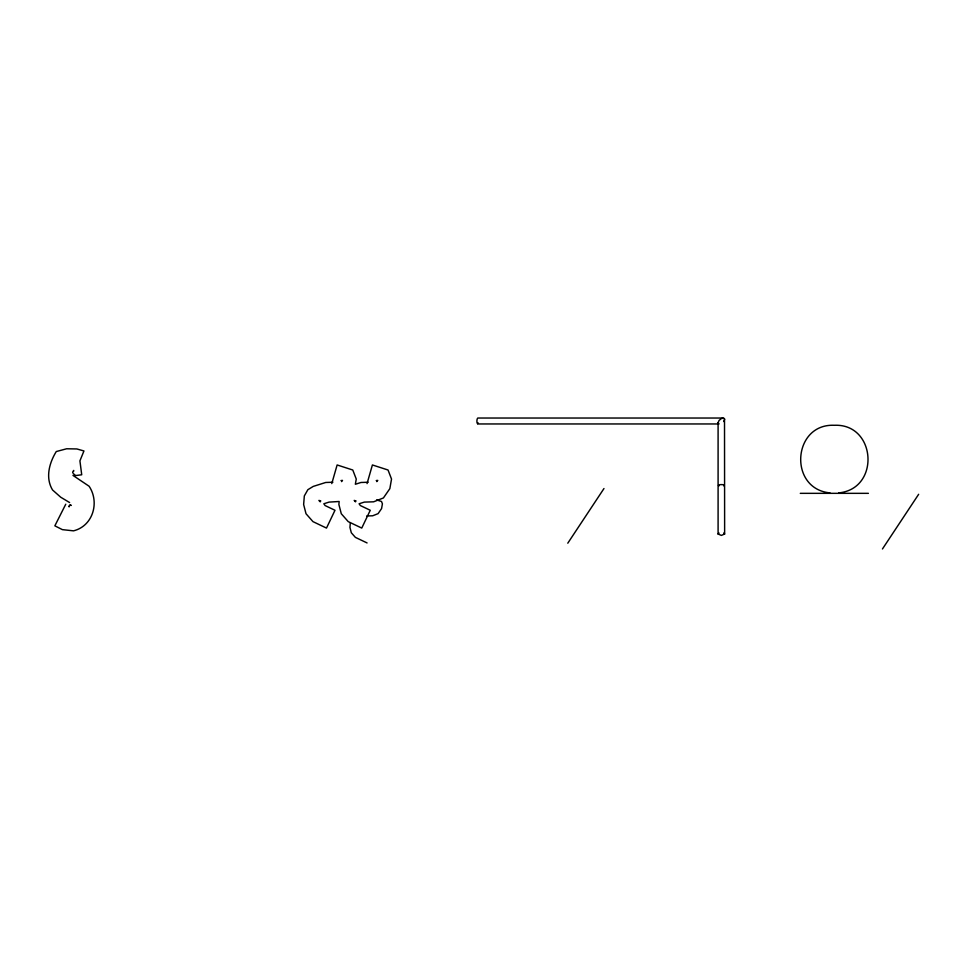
<?xml version="1.0" encoding="UTF-8"?>
<svg xmlns="http://www.w3.org/2000/svg" width="967" height="967" viewBox="0 0 967 967"><rect width="100%" height="100%" fill="white"/><g stroke="black" fill="none" stroke-linecap="round" stroke-linejoin="round"><path stroke-width="1.45" d="M350.332 522.663L349.945 527.426L351.323 532.769L355.385 537.374L367.085 542.946M73.528 471.485L73.685 470.433L72.61 472.488M718.094 422.688L719.061 420.464L721.37 418.554L723.667 418.082L724.513 418.735L724.634 534.026L721.37 535.404L718.094 534.026L718.094 422.688L719.061 423.921M724.634 419.315L723.667 421.539M331.778 483.597L337.132 464.958L352.774 470.01L356.255 479.064L355.348 484.262L361.017 482.473L368.137 482.243M367.049 483.597L372.404 464.958L388.045 470.01L391.526 479.064L389.846 488.649L383.416 497.945L373.625 501.813L364.354 502.103L359.083 503.771L360.377 505.56L370.252 510.274L361.755 528.079L348.241 521.636L341.291 513.743L338.897 504.52L339.151 501.498L329.094 502.103L323.824 503.771L325.105 505.56L334.993 510.274L326.495 528.079L312.982 521.636L306.019 513.743L303.638 504.52L304.327 495.926L307.869 489.689L313.235 486.413L325.746 482.473L332.878 482.243M69.37 506.043L69.128 506.889L68.959 505.995M718.094 534.026L719.061 533.047M478.218 422.917C476.755 425.818 476.368 418.916 477.734 418.034L723.002 418.034M341.569 481.626L342.487 480.406L340.976 480.551M376.828 481.626L377.759 480.406L376.236 480.551M65.756 504.218L54.853 525.83L62.384 529.638L73.528 530.847C93.074 525.963 99.782 502.248 89.121 486.256L72.96 475.401M567.786 543.2L603.976 488.528M882.46 548.966L918.65 494.294M723.667 485.845C727.027 484.177 715.701 484.177 719.061 485.845M838.715 492.892C880.562 488.879 876.199 423.365 834.352 425.287C792.505 423.365 788.141 488.879 829.988 492.892M366.735 515.967L372.67 515.786L378.085 513.646L381.578 508.582L382.412 503.831L381.506 501.474L376.55 499.879M69.89 505.294L71.256 505.415L70.047 504.726M477.674 423.957L718.227 423.957M800.289 493.339L868.402 493.339M356.086 500.991L354.188 500.41L355.518 501.861M320.814 500.991L318.929 500.41L320.258 501.861M723.667 533.047L724.634 534.026M73.141 473.467L75.656 475.559L81.724 474.773L79.923 460.86L83.948 450.96L76.864 448.954L66.638 448.773L56.267 451.553C49.281 462.903 45.159 477.795 52.556 489.979L60.74 497.231L69.6 502.538"/></g></svg>
